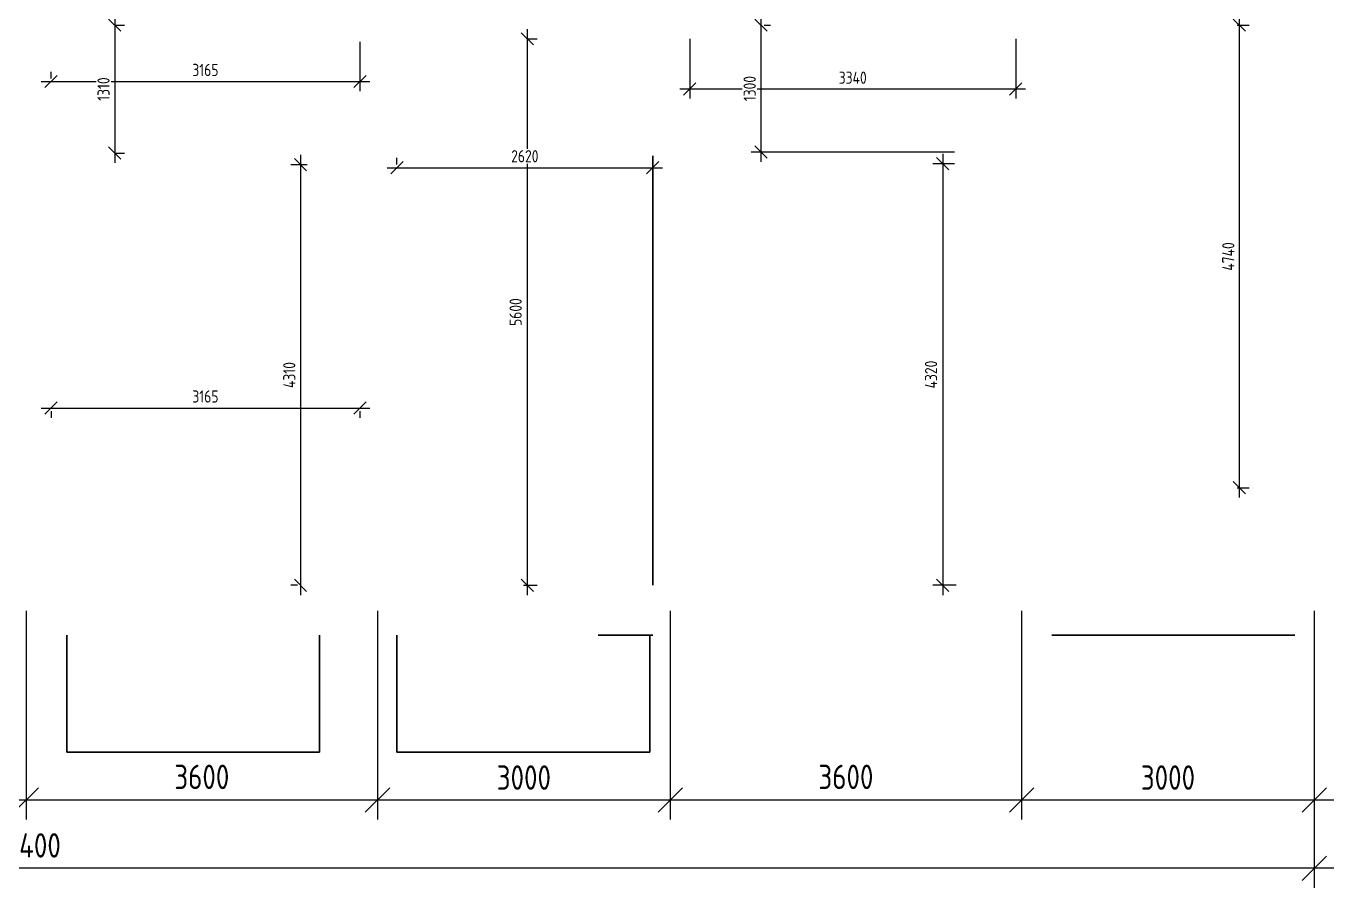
# Model space of a CAD drawing. Header units: millimetres. Extents: x 4150491 to 4182785, y 3281201 to 3301185.
# Drawn here: x 4169385 to 4182785, y 3286085 to 3294915 of the extents above; entities that cross this region are included whole.
import ezdxf

# ---------------------------------------------------------------- set-up
doc = ezdxf.new("R2010")
doc.units = ezdxf.units.MM
doc.layers.add('размеры', color=5, linetype='Continuous', lineweight=35)
doc.layers.add('СПДС_РАЗМЕРЫ', color=152, linetype='Continuous', lineweight=25)
doc.styles.add('ГОСТ 2.304', font='CS_Gost2304.shx')
doc.dimstyles.new('СПДС', dxfattribs={"dimscale": 100, "dimtxt": 2.5, "dimasz": 2.5, "dimexe": 2, "dimexo": 0.625, "dimgap": 1, "dimtad": 1, "dimdec": 0, "dimtxsty": 'ГОСТ 2.304', "dimblk": 'OBLIQUE', "dimblk1": 'OBLIQUE', "dimblk2": 'OBLIQUE', "dimcen": 2.5, "dimdle": 2, "dimadec": 0, "dimazin": 2, "dimtfac": 0.75, "dimtdec": 4, "dimtmove": 1, "dimatfit": 3, "dimfxl": 1, "dimtfill": 1, "dimtolj": 1, "dimarcsym": 1})

# ---------------------------------------------------------------- blocks, each defined once
blk = doc.blocks.new('_Oblique')
at = {"color": 0, "linetype": 'ByBlock', "lineweight": -2}
blk.add_line((-0.5, -0.5), (0.5, 0.5), dxfattribs=at)
blk = doc.blocks.new('*D16')
at = {"layer": 'Defpoints', "color": 0}
for p in [(4156185, 3288985), (4182585, 3288985), (4156185, 3286285)]:
    blk.add_point(p, dxfattribs=at)
at = {"layer": 'СПДС_РАЗМЕРЫ', "color": 0, "lineweight": -2}
for p, q in [((4156185, 3288922), (4156185, 3286085)), ((4182585, 3288922), (4182585, 3286085)), ((4182785, 3286285), (4155985, 3286285))]:
    blk.add_line(p, q, dxfattribs=at)
at = {"layer": 'СПДС_РАЗМЕРЫ', "color": 0, "lineweight": -2, "xscale": 250, "yscale": 250, "zscale": 250, "rotation": 180}
blk.add_blockref('_Oblique', (4156185, 3286285), dxfattribs=at)
at = {"layer": 'СПДС_РАЗМЕРЫ', "color": 0, "lineweight": -2, "xscale": 250, "yscale": 250, "zscale": 250}
blk.add_blockref('_Oblique', (4182585, 3286285), dxfattribs=at)
at = {"layer": 'СПДС_РАЗМЕРЫ', "color": 0, "lineweight": 25, "insert": (4169385, 3286520), "char_height": 250, "attachment_point": 5, "style": 'ГОСТ 2.304', "bg_fill": 3, "box_fill_scale": 1.1, "bg_fill_color": 256, "bg_fill_true_color": 13158600, "bg_fill_transparency": 0}
blk.add_mtext('\\A1;26400', dxfattribs=at)
blk = doc.blocks.new('*D20')
at = {"layer": 'Defpoints', "color": 0}
for p in [(4165785, 3288985), (4169385, 3288985), (4165785, 3286985)]:
    blk.add_point(p, dxfattribs=at)
at = {"layer": 'СПДС_РАЗМЕРЫ', "color": 0, "lineweight": -2}
for p, q in [((4165785, 3288922), (4165785, 3286785)), ((4169385, 3288922), (4169385, 3286785)), ((4169585, 3286985), (4165585, 3286985))]:
    blk.add_line(p, q, dxfattribs=at)
at = {"layer": 'СПДС_РАЗМЕРЫ', "color": 0, "lineweight": -2, "xscale": 250, "yscale": 250, "zscale": 250, "rotation": 180}
blk.add_blockref('_Oblique', (4165785, 3286985), dxfattribs=at)
at = {"layer": 'СПДС_РАЗМЕРЫ', "color": 0, "lineweight": -2, "xscale": 250, "yscale": 250, "zscale": 250}
blk.add_blockref('_Oblique', (4169385, 3286985), dxfattribs=at)
at = {"layer": 'СПДС_РАЗМЕРЫ', "color": 0, "lineweight": 25, "insert": (4167585, 3287222), "char_height": 250, "attachment_point": 5, "style": 'ГОСТ 2.304', "bg_fill": 3, "box_fill_scale": 1.1, "bg_fill_color": 256, "bg_fill_true_color": 13158600, "bg_fill_transparency": 0}
blk.add_mtext('\\A1;3600', dxfattribs=at)
blk = doc.blocks.new('*D21')
at = {"layer": 'Defpoints', "color": 0}
for p in [(4169385, 3288985), (4172985, 3288985), (4169385, 3286985)]:
    blk.add_point(p, dxfattribs=at)
at = {"layer": 'СПДС_РАЗМЕРЫ', "color": 0, "lineweight": -2}
for p, q in [((4169385, 3288922), (4169385, 3286785)), ((4172985, 3288922), (4172985, 3286785)), ((4173185, 3286985), (4169185, 3286985))]:
    blk.add_line(p, q, dxfattribs=at)
at = {"layer": 'СПДС_РАЗМЕРЫ', "color": 0, "lineweight": -2, "xscale": 250, "yscale": 250, "zscale": 250, "rotation": 180}
blk.add_blockref('_Oblique', (4169385, 3286985), dxfattribs=at)
at = {"layer": 'СПДС_РАЗМЕРЫ', "color": 0, "lineweight": -2, "xscale": 250, "yscale": 250, "zscale": 250}
blk.add_blockref('_Oblique', (4172985, 3286985), dxfattribs=at)
at = {"layer": 'СПДС_РАЗМЕРЫ', "color": 0, "lineweight": 25, "insert": (4171185, 3287222), "char_height": 250, "attachment_point": 5, "style": 'ГОСТ 2.304', "bg_fill": 3, "box_fill_scale": 1.1, "bg_fill_color": 256, "bg_fill_true_color": 13158600, "bg_fill_transparency": 0}
blk.add_mtext('\\A1;3600', dxfattribs=at)
blk = doc.blocks.new('*D22')
at = {"layer": 'Defpoints', "color": 0}
for p in [(4172985, 3288985), (4175985, 3288985), (4172985, 3286985)]:
    blk.add_point(p, dxfattribs=at)
at = {"layer": 'СПДС_РАЗМЕРЫ', "color": 0, "lineweight": -2}
for p, q in [((4172985, 3288922), (4172985, 3286785)), ((4175985, 3288922), (4175985, 3286785)), ((4176185, 3286985), (4172785, 3286985))]:
    blk.add_line(p, q, dxfattribs=at)
at = {"layer": 'СПДС_РАЗМЕРЫ', "color": 0, "lineweight": -2, "xscale": 250, "yscale": 250, "zscale": 250, "rotation": 180}
blk.add_blockref('_Oblique', (4172985, 3286985), dxfattribs=at)
at = {"layer": 'СПДС_РАЗМЕРЫ', "color": 0, "lineweight": -2, "xscale": 250, "yscale": 250, "zscale": 250}
blk.add_blockref('_Oblique', (4175985, 3286985), dxfattribs=at)
at = {"layer": 'СПДС_РАЗМЕРЫ', "color": 0, "lineweight": 25, "insert": (4174485, 3287215), "char_height": 250, "attachment_point": 5, "style": 'ГОСТ 2.304', "bg_fill": 3, "box_fill_scale": 1.1, "bg_fill_color": 256, "bg_fill_true_color": 13158600, "bg_fill_transparency": 0}
blk.add_mtext('\\A1;3000', dxfattribs=at)
blk = doc.blocks.new('*D23')
at = {"layer": 'Defpoints', "color": 0}
for p in [(4175985, 3288985), (4179585, 3288985), (4175985, 3286985)]:
    blk.add_point(p, dxfattribs=at)
at = {"layer": 'СПДС_РАЗМЕРЫ', "color": 0, "lineweight": -2}
for p, q in [((4175985, 3288922), (4175985, 3286785)), ((4179585, 3288922), (4179585, 3286785)), ((4179785, 3286985), (4175785, 3286985))]:
    blk.add_line(p, q, dxfattribs=at)
at = {"layer": 'СПДС_РАЗМЕРЫ', "color": 0, "lineweight": -2, "xscale": 250, "yscale": 250, "zscale": 250, "rotation": 180}
blk.add_blockref('_Oblique', (4175985, 3286985), dxfattribs=at)
at = {"layer": 'СПДС_РАЗМЕРЫ', "color": 0, "lineweight": -2, "xscale": 250, "yscale": 250, "zscale": 250}
blk.add_blockref('_Oblique', (4179585, 3286985), dxfattribs=at)
at = {"layer": 'СПДС_РАЗМЕРЫ', "color": 0, "lineweight": 25, "insert": (4177785, 3287222), "char_height": 250, "attachment_point": 5, "style": 'ГОСТ 2.304', "bg_fill": 3, "box_fill_scale": 1.1, "bg_fill_color": 256, "bg_fill_true_color": 13158600, "bg_fill_transparency": 0}
blk.add_mtext('\\A1;3600', dxfattribs=at)
blk = doc.blocks.new('*D24')
at = {"layer": 'Defpoints', "color": 0}
for p in [(4179585, 3288985), (4182585, 3288985), (4179585, 3286985)]:
    blk.add_point(p, dxfattribs=at)
at = {"layer": 'СПДС_РАЗМЕРЫ', "color": 0, "lineweight": -2}
for p, q in [((4179585, 3288922), (4179585, 3286785)), ((4182585, 3288922), (4182585, 3286785)), ((4182785, 3286985), (4179385, 3286985))]:
    blk.add_line(p, q, dxfattribs=at)
at = {"layer": 'СПДС_РАЗМЕРЫ', "color": 0, "lineweight": -2, "xscale": 250, "yscale": 250, "zscale": 250, "rotation": 180}
blk.add_blockref('_Oblique', (4179585, 3286985), dxfattribs=at)
at = {"layer": 'СПДС_РАЗМЕРЫ', "color": 0, "lineweight": -2, "xscale": 250, "yscale": 250, "zscale": 250}
blk.add_blockref('_Oblique', (4182585, 3286985), dxfattribs=at)
at = {"layer": 'СПДС_РАЗМЕРЫ', "color": 0, "lineweight": 25, "insert": (4181085, 3287215), "char_height": 250, "attachment_point": 5, "style": 'ГОСТ 2.304', "bg_fill": 3, "box_fill_scale": 1.1, "bg_fill_color": 256, "bg_fill_true_color": 13158600, "bg_fill_transparency": 0}
blk.add_mtext('\\A1;3000', dxfattribs=at)
blk = doc.blocks.new('*D81')
at = {"layer": 'Defpoints', "color": 0}
for p in [(4169640, 3291002), (4172805, 3291002), (4172805, 3291002)]:
    blk.add_point(p, dxfattribs=at)
at = {"layer": 'СПДС_РАЗМЕРЫ', "color": 0, "lineweight": -2}
for p, q in [((4169540, 3291002), (4172905, 3291002)), ((4169640, 3290970), (4169640, 3290902)), ((4172805, 3290970), (4172805, 3290902))]:
    blk.add_line(p, q, dxfattribs=at)
at = {"layer": 'СПДС_РАЗМЕРЫ', "color": 0, "lineweight": -2, "xscale": 125, "yscale": 125, "zscale": 125, "rotation": 180}
blk.add_blockref('_Oblique', (4169640, 3291002), dxfattribs=at)
at = {"layer": 'СПДС_РАЗМЕРЫ', "color": 0, "lineweight": -2, "xscale": 125, "yscale": 125, "zscale": 125}
blk.add_blockref('_Oblique', (4172805, 3291002), dxfattribs=at)
at = {"layer": 'СПДС_РАЗМЕРЫ', "color": 0, "insert": (4171222, 3291120), "char_height": 125, "attachment_point": 5, "style": 'ГОСТ 2.304', "bg_fill": 3, "box_fill_scale": 1.1, "bg_fill_color": 256, "bg_fill_true_color": 13158600, "bg_fill_transparency": 0}
blk.add_mtext('\\A1;3165', dxfattribs=at)
blk = doc.blocks.new('*D82')
at = {"layer": 'Defpoints', "color": 0}
for p in [(4172295, 3293495), (4172196, 3289185), (4172196, 3289185)]:
    blk.add_point(p, dxfattribs=at)
at = {"layer": 'СПДС_РАЗМЕРЫ', "color": 0, "lineweight": -2}
for p, q in [((4172196, 3293595), (4172196, 3289085)), ((4172264, 3293495), (4172096, 3293495)), ((4172165, 3289185), (4172096, 3289185))]:
    blk.add_line(p, q, dxfattribs=at)
at = {"layer": 'СПДС_РАЗМЕРЫ', "color": 0, "lineweight": -2, "xscale": 125, "yscale": 125, "zscale": 125}
for p, rotation in [((4172196, 3293495), 90), ((4172196, 3289185), 270)]:
    blk.add_blockref('_Oblique', p, dxfattribs=dict(at, rotation=rotation))
at = {"layer": 'СПДС_РАЗМЕРЫ', "color": 0, "insert": (4172081, 3291340), "char_height": 125, "attachment_point": 5, "rotation": 90, "style": 'ГОСТ 2.304', "bg_fill": 3, "box_fill_scale": 1.1, "bg_fill_color": 256, "bg_fill_true_color": 13158600, "bg_fill_transparency": 0}
blk.add_mtext('\\A1;4310', dxfattribs=at)
blk = doc.blocks.new('*D85')
at = {"layer": 'Defpoints', "color": 0}
for p in [(4172805, 3294785), (4169640, 3294348), (4172805, 3294348)]:
    blk.add_point(p, dxfattribs=at)
at = {"layer": 'СПДС_РАЗМЕРЫ', "color": 0, "lineweight": -2}
for p, q in [((4172805, 3294754), (4172805, 3294248)), ((4169640, 3294379), (4169640, 3294448)), ((4169540, 3294348), (4172905, 3294348))]:
    blk.add_line(p, q, dxfattribs=at)
at = {"layer": 'СПДС_РАЗМЕРЫ', "color": 0, "lineweight": -2, "xscale": 125, "yscale": 125, "zscale": 125, "rotation": 180}
blk.add_blockref('_Oblique', (4169640, 3294348), dxfattribs=at)
at = {"layer": 'СПДС_РАЗМЕРЫ', "color": 0, "lineweight": -2, "xscale": 125, "yscale": 125, "zscale": 125}
blk.add_blockref('_Oblique', (4172805, 3294348), dxfattribs=at)
at = {"layer": 'СПДС_РАЗМЕРЫ', "color": 0, "insert": (4171222, 3294466), "char_height": 125, "attachment_point": 5, "style": 'ГОСТ 2.304', "bg_fill": 3, "box_fill_scale": 1.1, "bg_fill_color": 256, "bg_fill_true_color": 13158600, "bg_fill_transparency": 0}
blk.add_mtext('\\A1;3165', dxfattribs=at)
blk = doc.blocks.new('*D88')
at = {"layer": 'Defpoints', "color": 0}
for p in [(4170265, 3294925), (4170265, 3293615), (4170293, 3293615)]:
    blk.add_point(p, dxfattribs=at)
at = {"layer": 'СПДС_РАЗМЕРЫ', "color": 0, "lineweight": -2}
for p, q in [((4170293, 3295025), (4170293, 3293515)), ((4170296, 3294925), (4170393, 3294925)), ((4170296, 3293615), (4170393, 3293615))]:
    blk.add_line(p, q, dxfattribs=at)
at = {"layer": 'СПДС_РАЗМЕРЫ', "color": 0, "lineweight": -2, "xscale": 125, "yscale": 125, "zscale": 125}
for p, rotation in [((4170293, 3294925), 90), ((4170293, 3293615), 270)]:
    blk.add_blockref('_Oblique', p, dxfattribs=dict(at, rotation=rotation))
at = {"layer": 'СПДС_РАЗМЕРЫ', "color": 0, "insert": (4170178, 3294270), "char_height": 125, "attachment_point": 5, "rotation": 90, "style": 'ГОСТ 2.304', "bg_fill": 3, "box_fill_scale": 1.1, "bg_fill_color": 256, "bg_fill_true_color": 13158600, "bg_fill_transparency": 0}
blk.add_mtext('\\A1;1310', dxfattribs=at)
blk = doc.blocks.new('*D117')
at = {"layer": 'Defpoints', "color": 0, "ltscale": 50}
for p in [(4174495, 3294785), (4174450, 3289185), (4174520, 3289185)]:
    blk.add_point(p, dxfattribs=at)
at = {"layer": 'СПДС_РАЗМЕРЫ', "color": 0, "lineweight": -2}
for p, q in [((4174520, 3294885), (4174520, 3289085)), ((4174526, 3294785), (4174620, 3294785)), ((4174481, 3289185), (4174620, 3289185))]:
    blk.add_line(p, q, dxfattribs=at)
at = {"layer": 'СПДС_РАЗМЕРЫ', "color": 0, "lineweight": -2, "ltscale": 50, "xscale": 125, "yscale": 125, "zscale": 125}
for p, rotation in [((4174520, 3294785), 90), ((4174520, 3289185), 270)]:
    blk.add_blockref('_Oblique', p, dxfattribs=dict(at, rotation=rotation))
at = {"layer": 'СПДС_РАЗМЕРЫ', "color": 0, "ltscale": 50, "insert": (4174401, 3291985), "char_height": 125, "attachment_point": 5, "rotation": 90, "style": 'ГОСТ 2.304', "bg_fill": 3, "box_fill_scale": 1.1, "bg_fill_color": 256, "bg_fill_true_color": 13158600, "bg_fill_transparency": 0}
blk.add_mtext('\\A1;5600', dxfattribs=at)
blk = doc.blocks.new('*D118')
at = {"layer": 'Defpoints', "color": 0}
for p in [(4173185, 3293464), (4175805, 3293464), (4175805, 3293464)]:
    blk.add_point(p, dxfattribs=at)
at = {"layer": 'СПДС_РАЗМЕРЫ', "color": 0, "lineweight": -2}
for p, q in [((4173085, 3293464), (4175905, 3293464)), ((4173185, 3293496), (4173185, 3293564)), ((4175805, 3293496), (4175805, 3293564))]:
    blk.add_line(p, q, dxfattribs=at)
at = {"layer": 'СПДС_РАЗМЕРЫ', "color": 0, "lineweight": -2, "xscale": 125, "yscale": 125, "zscale": 125}
for p, rotation in [((4173185, 3293464), 179.9999999999898), ((4175805, 3293464), 359.9999999999898)]:
    blk.add_blockref('_Oblique', p, dxfattribs=dict(at, rotation=rotation))
at = {"layer": 'СПДС_РАЗМЕРЫ', "color": 0, "insert": (4174495, 3293582), "char_height": 125, "attachment_point": 5, "style": 'ГОСТ 2.304', "bg_fill": 3, "box_fill_scale": 1.1, "bg_fill_color": 256, "bg_fill_true_color": 13158600, "bg_fill_transparency": 0}
blk.add_mtext('\\A1;2620', dxfattribs=at)
blk = doc.blocks.new('*D123')
at = {"layer": 'Defpoints', "color": 0}
for p in [(4176185, 3294818), (4179525, 3294818), (4179525, 3294272)]:
    blk.add_point(p, dxfattribs=at)
at = {"layer": 'СПДС_РАЗМЕРЫ', "color": 0, "lineweight": -2}
for p, q in [((4176185, 3294786), (4176185, 3294172)), ((4179525, 3294786), (4179525, 3294172)), ((4176085, 3294272), (4179625, 3294272))]:
    blk.add_line(p, q, dxfattribs=at)
at = {"layer": 'СПДС_РАЗМЕРЫ', "color": 0, "lineweight": -2, "xscale": 125, "yscale": 125, "zscale": 125, "rotation": 180}
blk.add_blockref('_Oblique', (4176185, 3294272), dxfattribs=at)
at = {"layer": 'СПДС_РАЗМЕРЫ', "color": 0, "lineweight": -2, "xscale": 125, "yscale": 125, "zscale": 125}
blk.add_blockref('_Oblique', (4179525, 3294272), dxfattribs=at)
at = {"layer": 'СПДС_РАЗМЕРЫ', "color": 0, "insert": (4177855, 3294387), "char_height": 125, "attachment_point": 5, "style": 'ГОСТ 2.304', "bg_fill": 3, "box_fill_scale": 1.1, "bg_fill_color": 256, "bg_fill_true_color": 13158600, "bg_fill_transparency": 0}
blk.add_mtext('\\A1;3340', dxfattribs=at)
blk = doc.blocks.new('*D124')
at = {"layer": 'Defpoints', "color": 0}
for p in [(4176914, 3294925), (4176914, 3293625), (4178930, 3293625)]:
    blk.add_point(p, dxfattribs=at)
at = {"layer": 'СПДС_РАЗМЕРЫ', "color": 0, "lineweight": -2}
for p, q in [((4176914, 3295025), (4176914, 3293525)), ((4176946, 3294925), (4177014, 3294925)), ((4178899, 3293625), (4176814, 3293625))]:
    blk.add_line(p, q, dxfattribs=at)
at = {"layer": 'СПДС_РАЗМЕРЫ', "color": 0, "lineweight": -2, "xscale": 125, "yscale": 125, "zscale": 125}
for p, rotation in [((4176914, 3294925), 90), ((4176914, 3293625), 270)]:
    blk.add_blockref('_Oblique', p, dxfattribs=dict(at, rotation=rotation))
at = {"layer": 'СПДС_РАЗМЕРЫ', "color": 0, "insert": (4176799, 3294275), "char_height": 125, "attachment_point": 5, "rotation": 90, "style": 'ГОСТ 2.304', "bg_fill": 3, "box_fill_scale": 1.1, "bg_fill_color": 256, "bg_fill_true_color": 13158600, "bg_fill_transparency": 0}
blk.add_mtext('\\A1;1300', dxfattribs=at)
blk = doc.blocks.new('*D128')
at = {"layer": 'Defpoints', "color": 0}
for p in [(4178930, 3293505), (4178777, 3289185), (4178945, 3289185)]:
    blk.add_point(p, dxfattribs=at)
at = {"layer": 'СПДС_РАЗМЕРЫ', "color": 0, "lineweight": -2}
for p, q in [((4178777, 3293605), (4178777, 3289085)), ((4178899, 3293505), (4178677, 3293505)), ((4178914, 3289185), (4178677, 3289185))]:
    blk.add_line(p, q, dxfattribs=at)
at = {"layer": 'СПДС_РАЗМЕРЫ', "color": 0, "lineweight": -2, "xscale": 125, "yscale": 125, "zscale": 125}
for p, rotation in [((4178777, 3293505), 90), ((4178777, 3289185), 270)]:
    blk.add_blockref('_Oblique', p, dxfattribs=dict(at, rotation=rotation))
at = {"layer": 'СПДС_РАЗМЕРЫ', "color": 0, "insert": (4178657, 3291345), "char_height": 125, "attachment_point": 5, "rotation": 90, "style": 'ГОСТ 2.304', "bg_fill": 3, "box_fill_scale": 1.1, "bg_fill_color": 256, "bg_fill_true_color": 13158600, "bg_fill_transparency": 0}
blk.add_mtext('\\A1;4320', dxfattribs=at)
blk = doc.blocks.new('*D132')
at = {"layer": 'Defpoints', "color": 0}
for p in [(4181764, 3294925), (4181764, 3290185), (4181816, 3290185)]:
    blk.add_point(p, dxfattribs=at)
at = {"layer": 'СПДС_РАЗМЕРЫ', "color": 0, "lineweight": -2}
for p, q in [((4181816, 3295025), (4181816, 3290085)), ((4181796, 3294925), (4181916, 3294925)), ((4181796, 3290185), (4181916, 3290185))]:
    blk.add_line(p, q, dxfattribs=at)
at = {"layer": 'СПДС_РАЗМЕРЫ', "color": 0, "lineweight": -2, "xscale": 125, "yscale": 125, "zscale": 125}
for p, rotation in [((4181816, 3294925), 90), ((4181816, 3290185), 270)]:
    blk.add_blockref('_Oblique', p, dxfattribs=dict(at, rotation=rotation))
at = {"layer": 'СПДС_РАЗМЕРЫ', "color": 0, "insert": (4181703, 3292555), "char_height": 125, "attachment_point": 5, "rotation": 90, "style": 'ГОСТ 2.304', "bg_fill": 3, "box_fill_scale": 1.1, "bg_fill_color": 256, "bg_fill_true_color": 13158600, "bg_fill_transparency": 0}
blk.add_mtext('\\A1;4740', dxfattribs=at)

msp = doc.modelspace()

# ---------------------------------------------------------------- dimensions: what is measured, and where the dimension line sits
at = {"layer": 'СПДС_РАЗМЕРЫ'}
for base, p1, p2, angle, picture, middle in [((4181815.9, 3290185), (4181764.4, 3294925), (4181764.4, 3290185), 90, '*D132', (4181703.4, 3292555)), ((4174519.8, 3289185), (4174495, 3294785), (4174450, 3289185), 90, '*D117', (4174401.1, 3291985)), ((4172805, 3291001.6), (4169640, 3291001.6), (4172805, 3291001.6), 180, '*D81', (4171222.5, 3291120.3))]:
    dim = msp.add_linear_dim(base=base, p1=p1, p2=p2, angle=angle, dimstyle='СПДС', override={"dimscale": 50}, dxfattribs=at)
    dim.commit()
    dim.dimension.update_dxf_attribs({"geometry": picture, "text_midpoint": middle})
for base, p1, p2, picture, middle in [((4179525, 3294271.5), (4176185, 3294817.5), (4179525, 3294817.5), '*D123', (4177855, 3294386.6)), ((4172805, 3294347.7), (4169640, 3294347.7), (4172805, 3294785), '*D85', (4171222.5, 3294466.4))]:
    dim = msp.add_linear_dim(base=base, p1=p1, p2=p2, dimstyle='СПДС', override={"dimscale": 50}, dxfattribs=at)
    dim.commit()
    dim.dimension.update_dxf_attribs({"geometry": picture, "text_midpoint": middle})
at = {"layer": 'СПДС_РАЗМЕРЫ', "lineweight": 25}
dim = msp.add_linear_dim(base=(4156185, 3286285), p1=(4182585, 3288985), p2=(4156185, 3288985), dimstyle='СПДС', override={"dimscale": 100}, dxfattribs=at)
dim.commit()
dim.dimension.update_dxf_attribs({"geometry": '*D16', "text_midpoint": (4169385, 3286519.7)})

# ---------------------------------------------------------------- next in the draw order: dimensions: what is measured, and where the dimension line sits
at = {"layer": 'СПДС_РАЗМЕРЫ'}
for base, p1, p2, angle, picture, middle in [((4170292.9, 3293615), (4170264.9, 3294925), (4170264.9, 3293615), 90, '*D88', (4170177.8, 3294270)), ((4176914.3, 3293625), (4176914.3, 3294925), (4178930, 3293625), 270, '*D124', (4176799.2, 3294275)), ((4172196.3, 3289185), (4172295, 3293495), (4172196.3, 3289185), 90, '*D82', (4172081.2, 3291340)), ((4175805, 3293464.4), (4173185, 3293464.4), (4175805, 3293464.4), 180, '*D118', (4174495, 3293581.7))]:
    dim = msp.add_linear_dim(base=base, p1=p1, p2=p2, angle=angle, dimstyle='СПДС', override={"dimscale": 50}, dxfattribs=at)
    dim.commit()
    dim.dimension.update_dxf_attribs({"geometry": picture, "text_midpoint": middle})
at = {"layer": 'СПДС_РАЗМЕРЫ', "lineweight": 25}
dim = msp.add_linear_dim(base=(4165785, 3286985), p1=(4169385, 3288985), p2=(4165785, 3288985), dimstyle='СПДС', override={"dimscale": 100}, dxfattribs=at)
dim.commit()
dim.dimension.update_dxf_attribs({"geometry": '*D20', "text_midpoint": (4167585, 3287222.4)})

# ---------------------------------------------------------------- next in the draw order: linework, layer by layer
at = {"layer": 'размеры', "ltscale": 50}
msp.add_line((4175805, 3289185), (4175805, 3293585), dxfattribs=at)

# ---------------------------------------------------------------- next in the draw order: dimensions: what is measured, and where the dimension line sits
at = {"layer": 'СПДС_РАЗМЕРЫ'}
dim = msp.add_linear_dim(base=(4178776.7, 3289185), p1=(4178930, 3293505), p2=(4178945, 3289185), angle=90, dimstyle='СПДС', override={"dimscale": 50}, dxfattribs=at)
dim.commit()
dim.dimension.update_dxf_attribs({"geometry": '*D128', "text_midpoint": (4178656.8, 3291345)})
at = {"layer": 'СПДС_РАЗМЕРЫ', "lineweight": 25}
dim = msp.add_linear_dim(base=(4169385, 3286985), p1=(4172985, 3288985), p2=(4169385, 3288985), dimstyle='СПДС', override={"dimscale": 100}, dxfattribs=at)
dim.commit()
dim.dimension.update_dxf_attribs({"geometry": '*D21', "text_midpoint": (4171185, 3287222.4)})

# ---------------------------------------------------------------- next in the draw order: linework, layer by layer
at = {"layer": 'размеры', "ltscale": 50}
for p, q in [((4169800.5, 3287475), (4169800.5, 3288675)), ((4172390.5, 3288675), (4172390.5, 3287475)), ((4172390.5, 3287475), (4169800.5, 3287475))]:
    msp.add_line(p, q, dxfattribs=at)

# ---------------------------------------------------------------- next in the draw order: dimensions: what is measured, and where the dimension line sits
at = {"layer": 'СПДС_РАЗМЕРЫ', "lineweight": 25}
dim = msp.add_linear_dim(base=(4172985, 3286985), p1=(4175985, 3288985), p2=(4172985, 3288985), dimstyle='СПДС', override={"dimscale": 100}, dxfattribs=at)
dim.commit()
dim.dimension.update_dxf_attribs({"geometry": '*D22', "text_midpoint": (4174485, 3287215.2)})

# ---------------------------------------------------------------- next in the draw order: linework, layer by layer
at = {"layer": 'размеры', "ltscale": 50}
msp.add_line((4173185, 3287475), (4173185, 3288675), dxfattribs=at)

# ---------------------------------------------------------------- next in the draw order: dimensions: what is measured, and where the dimension line sits
at = {"layer": 'СПДС_РАЗМЕРЫ', "lineweight": 25}
dim = msp.add_linear_dim(base=(4175985, 3286985), p1=(4179585, 3288985), p2=(4175985, 3288985), dimstyle='СПДС', override={"dimscale": 100}, dxfattribs=at)
dim.commit()
dim.dimension.update_dxf_attribs({"geometry": '*D23', "text_midpoint": (4177785, 3287222.4)})

# ---------------------------------------------------------------- next in the draw order: linework, layer by layer
at = {"layer": 'размеры', "ltscale": 50}
for p, q in [((4175805, 3288675), (4175245, 3288675)), ((4175805, 3288675), (4175775, 3288675)), ((4175775, 3288675), (4175775, 3287475)), ((4175775, 3287475), (4173185, 3287475))]:
    msp.add_line(p, q, dxfattribs=at)

# ---------------------------------------------------------------- next in the draw order: dimensions: what is measured, and where the dimension line sits
at = {"layer": 'СПДС_РАЗМЕРЫ', "lineweight": 25}
dim = msp.add_linear_dim(base=(4179585, 3286985), p1=(4182585, 3288985), p2=(4179585, 3288985), dimstyle='СПДС', override={"dimscale": 100}, dxfattribs=at)
dim.commit()
dim.dimension.update_dxf_attribs({"geometry": '*D24', "text_midpoint": (4181085, 3287215.2)})

# ---------------------------------------------------------------- next in the draw order: linework, layer by layer
at = {"layer": 'размеры', "ltscale": 50}
msp.add_line((4182385, 3288675), (4179895, 3288675), dxfattribs=at)

doc.saveas('drawing.dxf')
